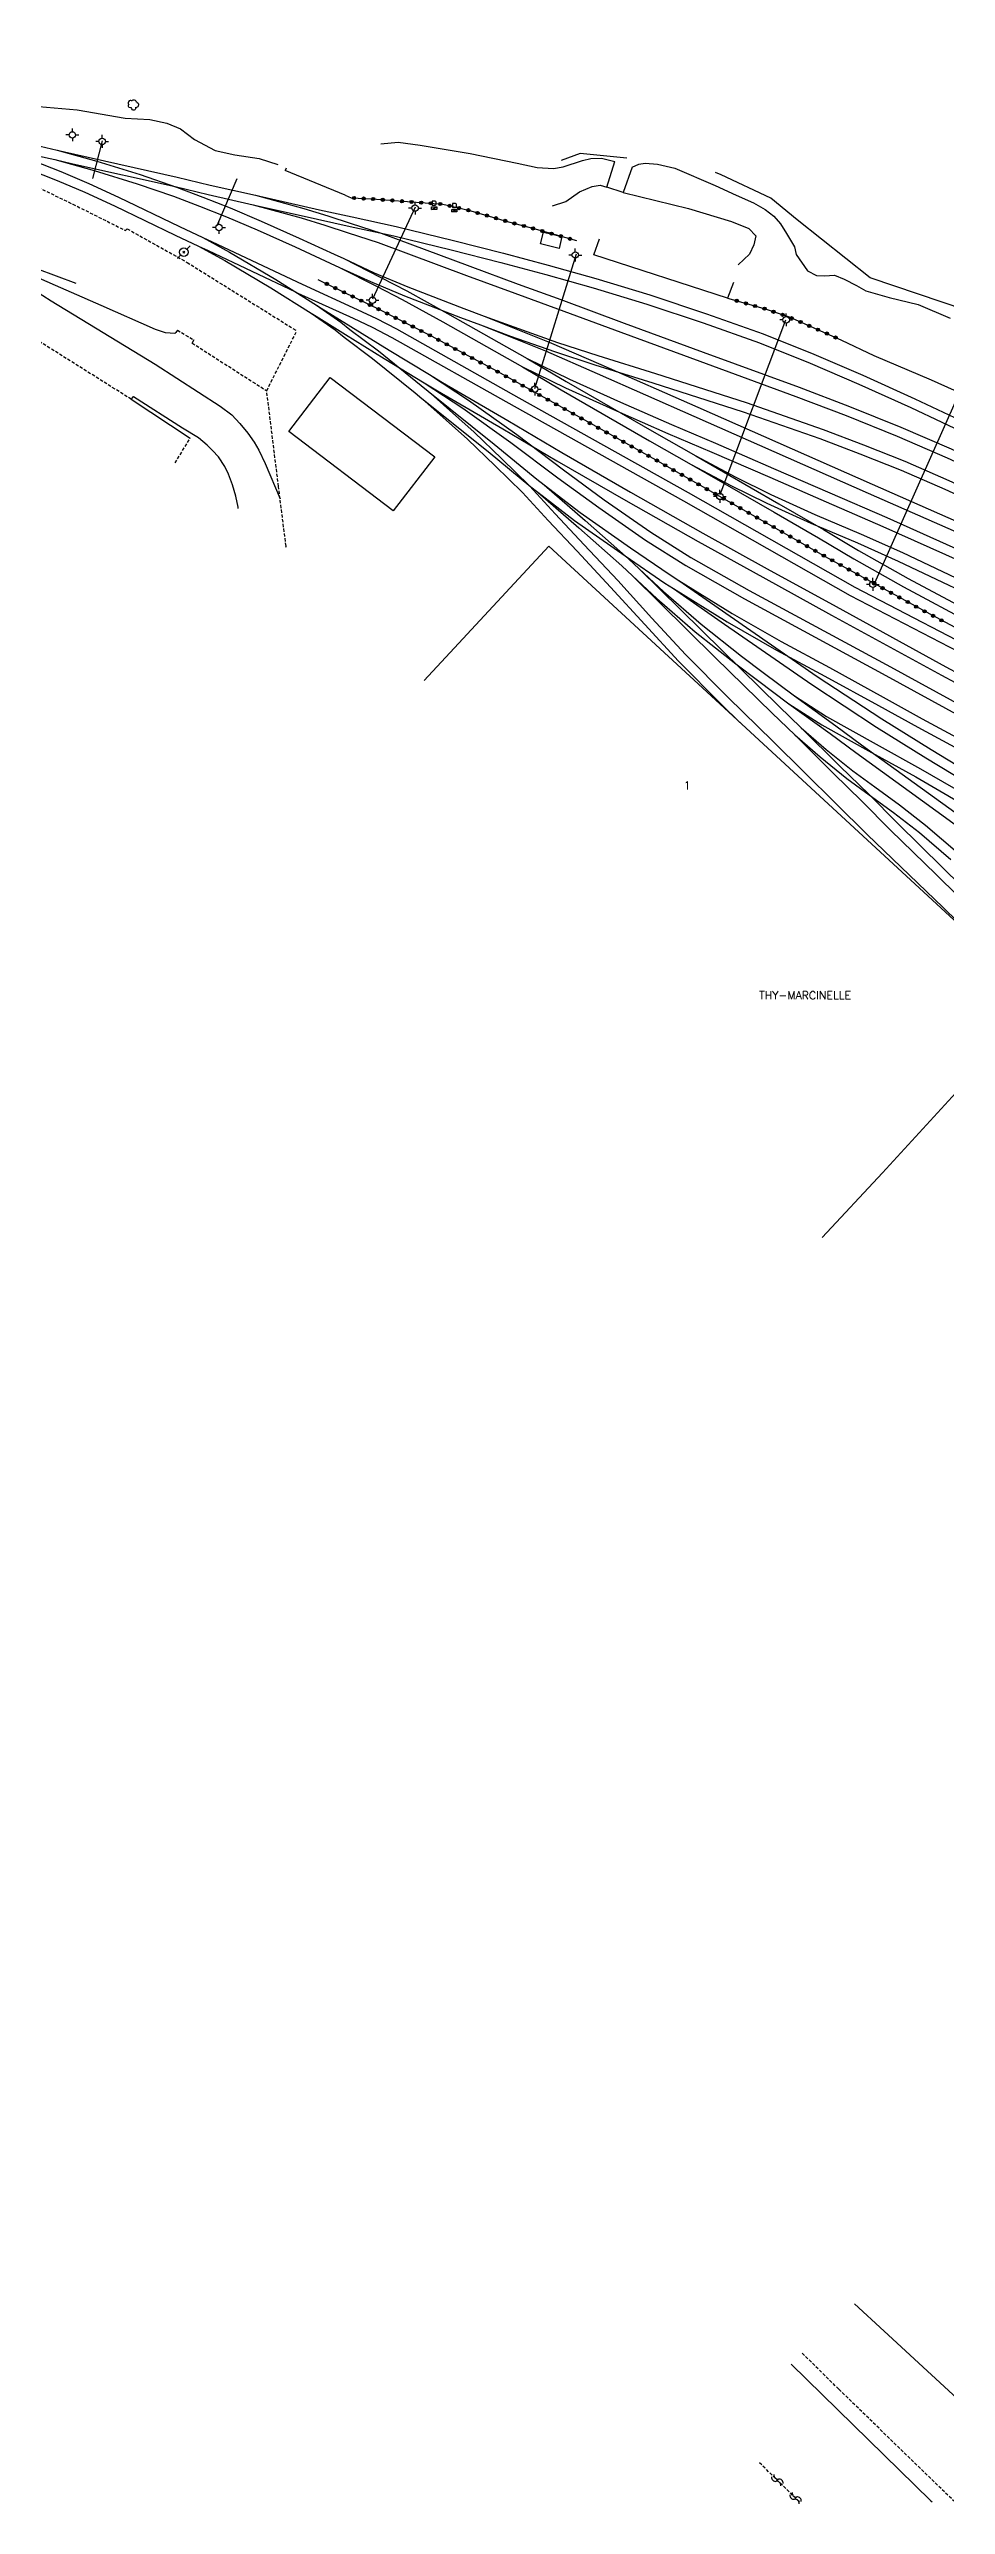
# Model space of a CAD drawing. Header units: millimetres. Extents: x 154000 to 155000, y 122000 to 122597.
# Drawn here: x 154211 to 154351.1, y 121999.5 to 122383.1 of the extents above; entities that cross this region are included whole.
import ezdxf
from ezdxf.enums import TextEntityAlignment as Align

# ---------------------------------------------------------------- set-up
doc = ezdxf.new("R2010")
doc.units = ezdxf.units.MM
doc.linetypes.add('DASHED', pattern=[0.75, 0.5, -0.25])
doc.layers.get('0').update_dxf_attribs({"linetype": 'CONTINUOUS'})
for name, color, linetype in [('W0017', 7, 'CONTINUOUS'), ('W0101', 7, 'CONTINUOUS'), ('W0104', 1, 'CONTINUOUS'), ('W0105', 7, 'CONTINUOUS'), ('W0112', 1, 'DASHED'), ('W0120', 7, 'CONTINUOUS'), ('W0211', 2, 'CONTINUOUS'), ('W0214', 2, 'CONTINUOUS'), ('W0300', 7, 'CONTINUOUS'), ('W0322', 7, 'CONTINUOUS'), ('W0323', 7, 'CONTINUOUS'), ('W0438', 7, 'CONTINUOUS'), ('W0439', 7, 'CONTINUOUS'), ('W0473', 7, 'CONTINUOUS'), ('W0500', 5, 'DASHED'), ('W0511', 5, 'CONTINUOUS'), ('W0610', 7, 'CONTINUOUS'), ('W0611', 7, 'CONTINUOUS'), ('W0700', 7, 'CONTINUOUS'), ('W0984', 7, 'CONTINUOUS'), ('W0991', 7, 'CONTINUOUS')]:
    doc.layers.add(name, color=color, linetype=linetype)
doc.styles.get("Standard").update_dxf_attribs({"font": 'romans.shx', "width": 0.85})

# ---------------------------------------------------------------- blocks, each defined once
blk = doc.blocks.new('T610')
for p, q in [((-0.500001, 0), (-1.000002, 0)), ((0, 0.500001), (0, 1.000002)), ((0.500001, 0), (1.000002, 0)), ((0, -0.500001), (0, -1.000002))]:
    blk.add_line(p, q)
blk.add_ellipse((0, 0), major_axis=(-0.353554, 0.353554), ratio=1, start_param=3.926990817, end_param=10.2101761242)
blk = doc.blocks.new('T300')
for p, q in [((-0.8, 0.51), (-0.86, 0.34)), ((-0.86, 0.34), (-0.86, 0.17)), ((-0.86, 0.17), (-0.74, 0.06)), ((-0.69, 0.63), (-0.8, 0.51)), ((-0.8, -0.06), (-0.74, 0.06)), ((-0.74, 0.06), (-0.69, 0.11)), ((-0.57, 0.69), (-0.69, 0.63)), ((-0.46, 0.69), (-0.57, 0.69)), ((-0.29, 0.63), (-0.46, 0.69)), ((-0.29, 0.63), (-0.17, 0.74)), ((-0.23, 0.57), (-0.29, 0.63)), ((-0.17, 0.74), (-0.06, 0.8)), ((-0.06, 0.8), (0.06, 0.8)), ((0.06, 0.8), (0.23, 0.74)), ((0.23, 0.74), (0.34, 0.63)), ((0.34, 0.63), (0.4, 0.51)), ((0.46, 0.46), (0.34, 0.46)), ((0.4, 0.51), (0.4, 0.46)), ((0.57, 0.4), (0.46, 0.46)), ((0.57, 0.4), (0.69, 0.29)), ((0.69, 0.29), (0.74, 0.17)), ((0.74, 0.06), (0.69, -0.17)), ((0.74, 0.17), (0.74, 0.06)), ((-0.8, -0.17), (-0.8, -0.06)), ((-0.8, -0.23), (-0.8, -0.17)), ((-0.74, -0.34), (-0.8, -0.23)), ((-0.69, -0.4), (-0.74, -0.34)), ((-0.51, -0.46), (-0.69, -0.4)), ((-0.4, -0.46), (-0.51, -0.46)), ((-0.4, -0.46), (-0.34, -0.46)), ((-0.34, -0.46), (-0.34, -0.4)), ((-0.34, -0.51), (-0.34, -0.46)), ((-0.29, -0.63), (-0.34, -0.51)), ((-0.17, -0.74), (-0.29, -0.63)), ((-0.06, -0.8), (-0.17, -0.74)), ((0.06, -0.8), (-0.06, -0.8)), ((0.17, -0.74), (0.06, -0.8)), ((0.23, -0.69), (0.17, -0.74)), ((0.29, -0.46), (0.23, -0.46)), ((0.29, -0.63), (0.23, -0.69)), ((0.46, -0.4), (0.29, -0.46)), ((0.34, -0.51), (0.29, -0.63)), ((0.34, -0.51), (0.34, -0.46)), ((0.57, -0.34), (0.46, -0.4)), ((0.63, -0.29), (0.57, -0.34)), ((0.69, -0.17), (0.63, -0.29))]:
    blk.add_line(p, q)
blk = doc.blocks.new('T473')
for p, q in [((-0.166667, 0.166667), (0.166667, -0.166667)), ((-0.166667, -0.166667), (0.166667, 0.166667)), ((0.500001, 0.500001), (1.000002, 1.000002)), ((-1.000002, -1.000002), (-0.500001, -0.500001))]:
    blk.add_line(p, q)
blk.add_ellipse((0, 0), major_axis=(0.471405, 0.471405), ratio=1, start_param=5.4977871438, end_param=11.780972451)
blk = doc.blocks.new('T438')
for p, q in [((-0.4, 0.2), (0.4, 0.2)), ((-0.4, -0.2), (-0.4, 0.2)), ((0.15, 1.1), (-0.3, 1.1)), ((-0.3, 1.1), (-0.3, 0.5)), ((-0.3, 0.5), (0.15, 0.5)), ((0.3, 0.65), (0.3, 0.95)), ((0.4, 0.2), (0.4, -0.2))]:
    blk.add_line(p, q)
at = {"flags": 128}
for points in [[(-0.4, -0.2), (0.4, 0.2)], [(0.4, -0.2), (-0.4, -0.2)]]:
    blk.add_lwpolyline(points, dxfattribs=at)
for centre, major_axis, start_param, end_param in [((0.15, 0.95), (0.106, -0.106), 0.785398, 2.356194), ((0.15, 0.65), (0.106, 0.106), 3.926991, 5.497787)]:
    blk.add_ellipse(centre, major_axis=major_axis, ratio=1, start_param=start_param, end_param=end_param)
blk = doc.blocks.new('t323o')
at = {"color": 0, "linetype": 'Continuous'}
for radius in [0.25, 0.15]:
    blk.add_circle((0, 0), radius, dxfattribs=at)
blk = doc.blocks.new('t322o')
at = {"color": 0, "linetype": 'Continuous'}
for radius in [0.25, 0.15]:
    blk.add_circle((0, 0), radius, dxfattribs=at)
blk = doc.blocks.new('t500o')
at = {"color": 0, "linetype": 'Continuous'}
for centre, start, end in [((-0.5, 0.625), 216.8699, 323.1301), ((0.5, -0.125), 36.8699, 143.1301), ((0.5, -0.625), 36.8699, 143.1301), ((-0.5, 0.125), 216.8699, 323.1301)]:
    blk.add_arc(centre, 0.625, start, end, dxfattribs=at)

msp = doc.modelspace()

# ---------------------------------------------------------------- linework, layer by layer
at = {"layer": 'W0017'}
for points in [[(154301.28, 122366.08), (154293.99, 122366.78), (154291.05, 122365.73)], [(154358.37, 122352.39), (154357.92, 122341.09), (154339.3, 122347.37), (154327.9, 122356.43), (154323.76, 122359.82), (154316.03, 122363.46), (154315.16, 122363.86)], [(154215.27, 122346.52), (154206.03, 122349.94), (154204.84, 122347.99), (154208.75, 122345.47), (154211.35, 122343.79), (154227.58, 122333.89), (154237.76, 122327.32), (154239.59, 122326), (154240.83, 122324.62), (154242.06, 122323.13), (154243.07, 122321.74), (154243.82, 122320.48), (154244.78, 122318.37), (154247.11, 122312.88)], [(154240.58, 122311.37), (154240.56, 122311.58), (154240.21, 122313.31), (154239.7, 122315.06), (154239.07, 122316.71), (154238.49, 122317.93), (154237.48, 122319.43), (154236.58, 122320.41), (154235.71, 122321.24), (154234.37, 122322.39), (154231.86, 122323.9), (154224.23, 122328.78), (154224.14, 122328.87), (154223.87, 122328.42)]]:
    msp.add_lwpolyline(points, dxfattribs=at)
at = {"layer": 'W0101'}
for points in [[(154331.78, 122197.48), (154341.23, 122207.6), (154353.83, 122221.33), (154355.16, 122222.78), (154358.73, 122226.68), (154360.2, 122228.27), (154365.98, 122234.57), (154315.13, 122281.45), (154289.08, 122305.46), (154269.6, 122284.51)], [(154336.85, 122030.97), (154341.47, 122026.69), (154370.37, 122000)]]:
    msp.add_lwpolyline(points, dxfattribs=at)
at = {"layer": 'W0104'}
msp.add_lwpolyline([(154317.93, 122346.68), (154317.93, 122346.68), (154317.02, 122344.21), (154296.15, 122350.96), (154297.01, 122353.49)], dxfattribs=at)
msp.add_lwpolyline([(154254.96, 122331.83), (154271.28, 122319.44), (154264.8, 122310.99), (154248.48, 122323.36)], close=True, dxfattribs=at)
at = {"layer": 'W0105'}
msp.add_lwpolyline([(154302.13, 122364.69), (154300.7, 122360.7), (154298.14, 122361.56), (154299.39, 122365.55)], dxfattribs=at)
at = {"layer": 'W0112'}
for points in [[(154195.63, 122367.1), (154198.49, 122365.94), (154204.61, 122363.45), (154209.3, 122361.52), (154214.73, 122358.9), (154222.98, 122354.77), (154223.23, 122355.05), (154232.58, 122349.8), (154249.73, 122339.11)], [(154248.07, 122364.5), (154247.91, 122364.13)], [(154223.87, 122328.42), (154199.47, 122343.75), (154190.89, 122349.14), (154189.82, 122349.81), (154182.25, 122350.77)], [(154231.08, 122339.22), (154233.62, 122337.68), (154233.35, 122337.21), (154245.02, 122329.75), (154249.73, 122339.11)], [(154248.02, 122305.34), (154248.04, 122305.48), (154247.11, 122312.88), (154246.87, 122314.81), (154245.02, 122329.75)], [(154230.72, 122318.47), (154233.08, 122322.34)], [(154352.52, 122000), (154334.39, 122017.62), (154328.6, 122023.32)]]:
    msp.add_lwpolyline(points, dxfattribs=at)
at = {"layer": 'W0120'}
for points in [[(154257.26, 122360.29), (154247.91, 122364.13)], [(154223.87, 122328.42), (154233.08, 122322.34)]]:
    msp.add_lwpolyline(points, dxfattribs=at)
at = {"layer": 'W0211'}
for points in [[(154155.22, 122383.11), (154159.96, 122382.3), (154166.85, 122381.55), (154177.62, 122380.27), (154184.44, 122379.13), (154188.6, 122378.34), (154192.82, 122377.43), (154195.73, 122376.83), (154198.08, 122375.98), (154201.34, 122375.2), (154207.02, 122374.35), (154215.42, 122373.61), (154222.89, 122372.31), (154226.78, 122372.12), (154229.42, 122371.53), (154231.57, 122370.66), (154233.75, 122368.98), (154236.97, 122367.26), (154240.03, 122366.61), (154243.85, 122366.04), (154246.74, 122365.11)], [(154289.66, 122358.64), (154291.77, 122359.32), (154293.91, 122360.83), (154295.85, 122361.67), (154297.1, 122361.85), (154298.14, 122361.56)], [(154300.7, 122360.7), (154310.92, 122358.24), (154317.63, 122356.16), (154320.35, 122355.11), (154321.46, 122353.92), (154321.14, 122352.56), (154320.43, 122351.09), (154318.69, 122349.44)], [(154231.08, 122339.22), (154230.83, 122338.83), (154230.65, 122338.71), (154229.22, 122338.79), (154227.63, 122339.29), (154219.15, 122343.04), (154209.08, 122347.48), (154207.17, 122348.14)], [(154334.8, 122337.67), (154339.86, 122335.25), (154348.84, 122331.47), (154356.03, 122328.25), (154366.83, 122323.7), (154375.41, 122320.3), (154381.75, 122317.57), (154389.84, 122313.78), (154399.67, 122309.32), (154406.48, 122305.83), (154410.57, 122304.21)]]:
    msp.add_lwpolyline(points, dxfattribs=at)
at = {"layer": 'W0214'}
for points in [[(154262.83, 122368.32), (154265.55, 122368.58), (154269.02, 122368.1), (154276.8, 122366.82), (154284.15, 122365.29), (154287.27, 122364.6), (154289.82, 122364.47), (154291.33, 122364.72), (154294.35, 122365.69), (154295.67, 122366.03), (154297.32, 122366.07), (154299.39, 122365.55)], [(154302.13, 122364.69), (154303.16, 122365.15), (154304.15, 122365.3), (154306.07, 122365.15), (154308.77, 122364.54), (154315.1, 122361.81), (154318.38, 122360.32), (154321.09, 122359.08), (154322.89, 122358.07), (154324.27, 122357), (154325.31, 122355.8), (154326.24, 122354.29), (154327.49, 122352.23), (154327.75, 122351.05), (154329.49, 122348.49), (154330.92, 122347.76), (154332.16, 122347.7), (154333.72, 122347.79), (154335.26, 122347.19), (154337.15, 122346.2), (154338.6, 122345.33), (154342.26, 122344.29), (154346.79, 122343.23), (154351.82, 122341.08)]]:
    msp.add_lwpolyline(points, dxfattribs=at)
at = {"layer": 'W0322'}
for points in [[(154257.26, 122360.29), (154258.24, 122359.87), (154261.52, 122359.7), (154272.53, 122358.88), (154276.56, 122357.93), (154282.82, 122356.12), (154286.74, 122355.08), (154293.43, 122353.2)], [(154317.02, 122344.21), (154322.88, 122342.54), (154326.63, 122341.27), (154334.8, 122337.67)]]:
    msp.add_lwpolyline(points, dxfattribs=at)
at = {"layer": 'W0323'}
msp.add_lwpolyline([(154428.28, 122255.08), (154403.69, 122266.4), (154383.07, 122276.86), (154364.75, 122286.28), (154348.1, 122295.14), (154332.81, 122303.57), (154305.38, 122319.19), (154294.34, 122325.35), (154281.07, 122332.74), (154270.75, 122338.29), (154262.81, 122342.34), (154253.06, 122347.09)], dxfattribs=at)
at = {"layer": 'W0439'}
msp.add_lwpolyline([(154288.27, 122354.53), (154291.12, 122353.83), (154290.74, 122351.97), (154287.81, 122352.67)], close=True, dxfattribs=at)
at = {"layer": 'W0500'}
msp.add_lwpolyline([(154328.26, 122000), (154321.94, 122006.2)], dxfattribs=at)
at = {"layer": 'W0511'}
msp.add_lwpolyline([(154326.98, 122021.52), (154348.71, 122000.24), (154348.97, 122000)], dxfattribs=at)
at = {"layer": 'W0611'}
for points in [[(154219.32, 122368.76), (154217.83, 122362.91)], [(154240.35, 122362.87), (154237.24, 122355.51)], [(154268.22, 122358.44), (154261.57, 122344.05)], [(154286.89, 122330.08), (154293.4, 122351.14)], [(154315.89, 122313.52), (154326.15, 122340.83)], [(154352.99, 122328.88), (154339.96, 122299.71)]]:
    msp.add_lwpolyline(points, dxfattribs=at)
at = {"layer": 'W0700'}
for points in [[(154184.47, 122373.61), (154188.78, 122372.37), (154196.48, 122370), (154201.05, 122368.48), (154205.82, 122366.77), (154212.87, 122363.99), (154217.25, 122362.12), (154221.87, 122359.98), (154231.38, 122355.39), (154235.03, 122353.7), (154236.5, 122353.01), (154250.54, 122346.38), (154259.14, 122342.44)], [(154184.09, 122372.15), (154188.35, 122370.92), (154196.02, 122368.57), (154200.55, 122367.06), (154205.29, 122365.35), (154212.3, 122362.6), (154216.63, 122360.74), (154221.23, 122358.61), (154230.73, 122354.03), (154234.35, 122352.35), (154235.86, 122351.65), (154249.52, 122345.2), (154249.9, 122345.01), (154258.51, 122341.07)], [(154209.29, 122366.46), (154211.92, 122365.86), (154214.73, 122365.21), (154230.71, 122361.63), (154235.87, 122360.4), (154242.92, 122358.81), (154252.95, 122356.55), (154258.08, 122355.42)], [(154209.63, 122367.93), (154212.29, 122367.32), (154215.06, 122366.68), (154231.05, 122363.1), (154236.21, 122361.87), (154243.29, 122360.28), (154253.28, 122358.02), (154258.4, 122356.9)], [(154211.92, 122365.86), (154218.05, 122364.16), (154224.77, 122362.07), (154230.44, 122360.15), (154234.52, 122358.6), (154238.76, 122356.93), (154243.55, 122354.87), (154249.45, 122352.22), (154254.92, 122349.7), (154256.4, 122349.02), (154261.22, 122346.8), (154266.54, 122344.58)], [(154212.29, 122367.32), (154218.47, 122365.61), (154225.23, 122363.51), (154230.95, 122361.57), (154235.07, 122360), (154239.34, 122358.32), (154244.16, 122356.25), (154250.08, 122353.6), (154255.55, 122351.07), (154257.05, 122350.38), (154261.82, 122348.18), (154267.09, 122345.99)], [(154242.92, 122358.81), (154250.39, 122356.75), (154254.1, 122355.62), (154257.76, 122354.43)], [(154243.29, 122360.28), (154250.81, 122358.2), (154254.55, 122357.06), (154258.23, 122355.86)], [(154257.76, 122354.43), (154262.42, 122352.91), (154276.22, 122347.77), (154283.77, 122344.99), (154290.44, 122342.56), (154300.33, 122338.9), (154312.7, 122334.38), (154327.7, 122328.87), (154335.53, 122325.88), (154343.52, 122322.67), (154351.34, 122319.28), (154362.04, 122314.3), (154384.01, 122303.84), (154419.65, 122287.09), (154432.9, 122280.81), (154444.43, 122275.32), (154456.44, 122269.68), (154473.16, 122261.78)], [(154258.08, 122355.42), (154264.91, 122353.94), (154273.84, 122351.76), (154281.62, 122349.8), (154288.61, 122347.92), (154296.03, 122345.84), (154304.43, 122343.27), (154313.22, 122340.35), (154322.03, 122337.23), (154329.91, 122334.07), (154337.53, 122330.79), (154345.63, 122327.11), (154355.36, 122322.55), (154380.44, 122310.59), (154430.67, 122286.81), (154460.17, 122272.91), (154475.43, 122265.66)], [(154258.23, 122355.86), (154262.92, 122354.34), (154276.75, 122349.19), (154284.29, 122346.41), (154290.96, 122343.98), (154300.85, 122340.32), (154313.22, 122335.8), (154328.23, 122330.29), (154336.08, 122327.29), (154344.11, 122324.06), (154351.96, 122320.66), (154362.68, 122315.67), (154384.66, 122305.21), (154420.29, 122288.45), (154433.55, 122282.17), (154445.07, 122276.68), (154457.08, 122271.04), (154473.8, 122263.15)], [(154258.4, 122356.9), (154265.25, 122355.41), (154274.21, 122353.23), (154282, 122351.26), (154289.01, 122349.38), (154296.45, 122347.28), (154304.89, 122344.71), (154313.71, 122341.78), (154322.56, 122338.64), (154330.49, 122335.46), (154338.14, 122332.17), (154346.27, 122328.49), (154356, 122323.91), (154381.09, 122311.95), (154431.31, 122288.18), (154460.81, 122274.28), (154476.08, 122267.02)], [(154234.35, 122352.35), (154238.47, 122350.07), (154245.65, 122345.82), (154251.97, 122341.87), (154252.73, 122341.39), (154257.36, 122338.51)], [(154235.03, 122353.7), (154239.22, 122351.38), (154246.44, 122347.11), (154252.81, 122343.13), (154253.53, 122342.67), (154258.15, 122339.79)], [(154257.05, 122350.38), (154262.88, 122347.44), (154266.91, 122345.33), (154273.27, 122341.84), (154285.71, 122334.8), (154292.33, 122331.55), (154300.3, 122327.99), (154308.28, 122324.48), (154315.14, 122321.57), (154324.21, 122317.61), (154333.02, 122313.8), (154341.91, 122309.95), (154361.51, 122301.17), (154371.96, 122296.26), (154383.84, 122290.68), (154422.86, 122272.28), (154438.82, 122264.7)], [(154256.4, 122349.02), (154262.18, 122346.1), (154266.2, 122344), (154272.54, 122340.52), (154285.01, 122333.46), (154291.69, 122330.19), (154299.69, 122326.6), (154307.68, 122323.09), (154314.54, 122320.18), (154323.61, 122316.23), (154332.42, 122312.42), (154341.3, 122308.57), (154360.88, 122299.8), (154371.32, 122294.9), (154383.19, 122289.32), (154422.22, 122270.92), (154438.17, 122263.33)], [(154252.81, 122343.13), (154256.6, 122340.46), (154258, 122339.34)], [(154266.54, 122344.58), (154275.28, 122341.18), (154278.44, 122340.02), (154283.11, 122338.29), (154289.97, 122335.88), (154296.29, 122333.81), (154305.33, 122330.98), (154319.44, 122326.46), (154331.45, 122322.29), (154337.7, 122319.88), (154344.13, 122317.33), (154350.95, 122314.37), (154363.68, 122308.54), (154395.25, 122293.63), (154410.83, 122286.33), (154442.2, 122271.43), (154458.61, 122263.69)], [(154267.09, 122345.99), (154275.82, 122342.6), (154278.99, 122341.42), (154283.62, 122339.71), (154290.45, 122337.31), (154296.76, 122335.25), (154305.79, 122332.42), (154319.92, 122327.89), (154331.97, 122323.71), (154338.25, 122321.29), (154344.71, 122318.73), (154351.57, 122315.75), (154364.31, 122309.91), (154395.89, 122294.99), (154411.48, 122287.7), (154442.85, 122272.8), (154459.26, 122265.06)], [(154251.97, 122341.87), (154255.7, 122339.25), (154257.1, 122338.13)], [(154258, 122339.34), (154262.49, 122335.97), (154269.15, 122330.58), (154270.26, 122329.7), (154280.57, 122321.43), (154287.24, 122315.92), (154288.35, 122315.06), (154294, 122310.72), (154301.88, 122305.22), (154308.07, 122300.98), (154309.42, 122300.13), (154317.75, 122294.94), (154325.42, 122290.57), (154332.95, 122286.51), (154341.31, 122281.91), (154347.45, 122278.5)], [(154258.15, 122339.79), (154264.14, 122336.07), (154270.45, 122332.28), (154272.49, 122331.06), (154282.68, 122325.1), (154291.14, 122320.1), (154301.86, 122313.92), (154313.18, 122307.5), (154323.23, 122301.95), (154333.99, 122296.04), (154351.14, 122286.65), (154359.68, 122282.06), (154367.62, 122277.92), (154376.48, 122273.21), (154383.78, 122269.49), (154393.44, 122264.61), (154405.24, 122258.95)], [(154258.51, 122341.07), (154261.5, 122339.68), (154264.57, 122338.07), (154283.7, 122327.34), (154310.12, 122312.54), (154336.19, 122297.76), (154358.67, 122286.09)], [(154259.14, 122342.44), (154262.17, 122341.03), (154265.29, 122339.4), (154284.43, 122328.66), (154310.86, 122313.86), (154336.91, 122299.09), (154359.37, 122287.43)], [(154278.44, 122340.02), (154288.58, 122335.96), (154296.65, 122332.45), (154311.76, 122325.79), (154338.98, 122313.76), (154380.61, 122295.46)], [(154278.99, 122341.42), (154289.16, 122337.36), (154297.25, 122333.83), (154312.37, 122327.17), (154339.59, 122315.14), (154381.22, 122296.84)], [(154257.1, 122338.13), (154261.56, 122334.78), (154268.2, 122329.41), (154269.28, 122328.54), (154279.61, 122320.25), (154286.3, 122314.74), (154287.4, 122313.89), (154293.1, 122309.5), (154301.02, 122303.98), (154307.24, 122299.71), (154308.6, 122298.87), (154316.98, 122293.64), (154324.69, 122289.25), (154332.23, 122285.18), (154340.58, 122280.59), (154346.73, 122277.19)], [(154257.36, 122338.51), (154263.35, 122334.78), (154269.65, 122331), (154271.72, 122329.76), (154281.91, 122323.8), (154290.37, 122318.8), (154301.11, 122312.61), (154312.45, 122306.18), (154322.51, 122300.63), (154333.27, 122294.71), (154350.42, 122285.32), (154358.97, 122280.73), (154366.91, 122276.58), (154375.78, 122271.87), (154383.1, 122268.14), (154392.77, 122263.26), (154404.58, 122257.59)], [(154269.65, 122331), (154275.69, 122327.05), (154283.18, 122321.69), (154290.5, 122316.16), (154296.89, 122311.5), (154304.22, 122306.41), (154310.48, 122302.43), (154319.65, 122297.24), (154341.74, 122285.29), (154353.28, 122279), (154363.55, 122273.48), (154374.23, 122267.8), (154386.02, 122261.82), (154396.89, 122256.57), (154411.41, 122249.68), (154429.71, 122241.06)], [(154270.45, 122332.28), (154276.54, 122328.3), (154284.08, 122322.9), (154291.4, 122317.38), (154297.77, 122312.73), (154305.05, 122307.67), (154311.26, 122303.73), (154320.38, 122298.56), (154342.46, 122286.62), (154354, 122280.33), (154364.26, 122274.81), (154374.93, 122269.14), (154386.69, 122263.18), (154397.55, 122257.93), (154412.05, 122251.05), (154430.36, 122242.43)], [(154285.01, 122333.46), (154291.02, 122329.87), (154304.83, 122321.95), (154311.32, 122318.23), (154317.54, 122314.97), (154323.14, 122312.2), (154330.03, 122309.05), (154337.31, 122305.98), (154343.7, 122303.12), (154360.4, 122295.2), (154373.84, 122288.85), (154383.2, 122284.41), (154394.47, 122279.13), (154405.39, 122273.95), (154425.12, 122264.63), (154435.82, 122259.54)], [(154285.71, 122334.8), (154291.79, 122331.17), (154305.58, 122323.26), (154312.05, 122319.56), (154318.23, 122316.31), (154323.79, 122313.56), (154330.64, 122310.43), (154337.92, 122307.36), (154344.33, 122304.49), (154361.04, 122296.57), (154374.48, 122290.21), (154383.85, 122285.77), (154395.12, 122280.49), (154406.03, 122275.32), (154425.77, 122266), (154436.47, 122260.91)], [(154269.28, 122328.54), (154276.4, 122322.18), (154280.71, 122318.04), (154284.98, 122313.87), (154288.99, 122309.5), (154293.53, 122304.67), (154298.76, 122299.09), (154304.09, 122293.23), (154309.38, 122287.5), (154316.07, 122280.75), (154318.94, 122277.93)], [(154270.26, 122329.7), (154277.42, 122323.28), (154281.77, 122319.12), (154286.06, 122314.92), (154290.1, 122310.53), (154294.63, 122305.7), (154299.86, 122300.11), (154305.2, 122294.25), (154310.47, 122288.55), (154317.13, 122281.82), (154324.1, 122275.01), (154338.84, 122260.43), (154350.73, 122249.04), (154357.46, 122242.43)], [(154312.05, 122319.56), (154325.04, 122312.08), (154332.01, 122308.07), (154337.5, 122304.82), (154345.24, 122300.43), (154356.08, 122294.63), (154366.5, 122289.09), (154378.37, 122282.94), (154390.44, 122276.86), (154400.85, 122271.67), (154409.09, 122267.69), (154420.17, 122262.45), (154431.66, 122256.95)], [(154311.32, 122318.23), (154324.28, 122310.78), (154331.25, 122306.76), (154336.74, 122303.52), (154344.51, 122299.1), (154355.37, 122293.29), (154365.8, 122287.76), (154377.68, 122281.6), (154389.76, 122275.51), (154400.19, 122270.32), (154408.44, 122266.33), (154419.53, 122261.09), (154431.01, 122255.58)], [(154287.4, 122313.89), (154293.77, 122308.35), (154300.53, 122302.39), (154302.19, 122300.84), (154305.99, 122297.28), (154311.95, 122292.12), (154318.3, 122287.08), (154321.69, 122284.52), (154326.6, 122280.87), (154331.73, 122277.59), (154339.5, 122273.23), (154346.43, 122269.43)], [(154288.35, 122315.06), (154294.77, 122309.49), (154301.54, 122303.5), (154303.22, 122301.93), (154307, 122298.4), (154312.91, 122293.28), (154319.22, 122288.28), (154322.6, 122285.73), (154327.46, 122282.11), (154332.5, 122278.89), (154340.23, 122274.55), (154347.14, 122270.71)], [(154302.19, 122300.84), (154315.11, 122288.11), (154323.98, 122279.4), (154327.51, 122276), (154331.49, 122272.58), (154335.68, 122269.21), (154339.14, 122266.64), (154342.97, 122263.88), (154347, 122260.74), (154351.9, 122256.52)], [(154303.22, 122301.93), (154316.17, 122289.19), (154325.04, 122280.48), (154328.52, 122277.12), (154332.45, 122273.74), (154336.6, 122270.4), (154340.03, 122267.86), (154343.88, 122265.09), (154347.96, 122261.91), (154352.92, 122257.64)], [(154308.6, 122298.87), (154316.57, 122293.29), (154330.18, 122283.89), (154340.29, 122277.23), (154348.01, 122272.42)], [(154309.42, 122300.13), (154317.43, 122294.53), (154331.02, 122285.14), (154341.1, 122278.5), (154348.81, 122273.7)], [(154327.46, 122282.11), (154333.93, 122277.42), (154337.95, 122274.46), (154352.53, 122263.91), (154358.81, 122259.28)], [(154326.6, 122280.87), (154333.04, 122276.2), (154337.05, 122273.24), (154351.64, 122262.69), (154357.95, 122258.04)], [(154347.45, 122278.5), (154361.53, 122270.93)], [(154327.51, 122276), (154333.56, 122269.98), (154338.02, 122265.66), (154342.49, 122261.14), (154349.62, 122254.17), (154366.59, 122237.5)], [(154328.52, 122277.12), (154334.62, 122271.06), (154339.08, 122266.73), (154343.55, 122262.21), (154350.68, 122255.24), (154367.65, 122238.58)], [(154346.73, 122277.19), (154360.81, 122269.6)], [(154348.81, 122273.7), (154359.69, 122267.12)], [(154347.14, 122270.71), (154357.47, 122264.75)], [(154348.01, 122272.42), (154358.93, 122265.81)], [(154346.43, 122269.43), (154356.7, 122263.45)]]:
    msp.add_lwpolyline(points, dxfattribs=at)

# ---------------------------------------------------------------- block references
at = {"layer": 'W0300'}
msp.add_blockref('T300', (154224.24, 122374.39), dxfattribs=at)
at = {"layer": 'W0322'}
for p, rotation in [((154258.67, 122359.85), 357.0348612267867), ((154260.17, 122359.77), 357.0348612267867), ((154261.67, 122359.69), 355.7657141586349), ((154263.16, 122359.58), 355.7657141586349), ((154264.66, 122359.47), 355.7657141586349), ((154266.16, 122359.35), 355.7657141586349), ((154267.65, 122359.24), 355.7657141586349), ((154269.15, 122359.13), 355.7657141586349), ((154270.64, 122359.02), 355.7657141586349), ((154272.14, 122358.91), 355.7657141586349), ((154273.61, 122358.63), 346.6722779972635), ((154275.07, 122358.28), 346.6722779972635), ((154276.53, 122357.94), 346.6722779972635), ((154277.97, 122357.52), 343.9156835480725), ((154279.41, 122357.11), 343.9156835480725), ((154280.85, 122356.69), 343.9156835480725), ((154282.29, 122356.28), 343.9156835480725), ((154283.74, 122355.88), 345.0531264725231), ((154285.19, 122355.49), 345.0531264725231), ((154286.64, 122355.1), 345.0531264725231), ((154288.08, 122354.7), 344.3250680451682), ((154289.53, 122354.29), 344.3250680451682), ((154290.97, 122353.89), 344.3250680451682), ((154292.41, 122353.48), 344.3250680451682), ((154318.46, 122343.8), 344.0494423172271), ((154319.9, 122343.39), 344.0494423172271), ((154321.34, 122342.98), 344.0494423172271), ((154322.78, 122342.57), 344.0494423172271), ((154324.21, 122342.09), 341.2723549774167), ((154325.63, 122341.61), 341.2723549774167), ((154327.03, 122341.09), 336.2688327873485), ((154328.41, 122340.49), 336.2688327873485), ((154329.78, 122339.88), 336.2688327873485), ((154331.15, 122339.28), 336.2688327873485), ((154332.53, 122338.68), 336.2688327873485), ((154333.9, 122338.07), 336.2688327873485)]:
    msp.add_blockref('t322o', p, dxfattribs=dict(at, rotation=rotation))
at = {"layer": 'W0323'}
for p, rotation in [((154254.41, 122346.44), 154.016108248345), ((154255.75, 122345.78), 154.016108248345), ((154257.1, 122345.12), 154.016108248345), ((154258.45, 122344.47), 154.016108248345), ((154259.8, 122343.81), 154.016108248345), ((154261.15, 122343.15), 154.016108248345), ((154262.5, 122342.49), 154.016108248345), ((154263.84, 122341.82), 152.9406355419013), ((154265.17, 122341.13), 152.9406355419013), ((154266.51, 122340.45), 152.9406355419013), ((154267.84, 122339.77), 152.9406355419013), ((154269.18, 122339.09), 152.9406355419013), ((154270.51, 122338.41), 152.9406355419013), ((154271.84, 122337.7), 151.7340052606007), ((154273.16, 122336.99), 151.7340052606007), ((154274.48, 122336.28), 151.7340052606007), ((154275.8, 122335.57), 151.7340052606007), ((154277.12, 122334.86), 151.7340052606007), ((154278.44, 122334.15), 151.7340052606007), ((154279.76, 122333.44), 151.7340052606007), ((154281.09, 122332.73), 150.8955403445241), ((154282.4, 122332), 150.8955403445241), ((154283.71, 122331.27), 150.8955403445241), ((154285.02, 122330.54), 150.8955403445241), ((154286.33, 122329.81), 150.8955403445241), ((154287.64, 122329.08), 150.8955403445241), ((154288.95, 122328.35), 150.8955403445241), ((154290.26, 122327.62), 150.8955403445241), ((154291.57, 122326.89), 150.8955403445241), ((154292.88, 122326.16), 150.8955403445241), ((154294.19, 122325.43), 150.8955403445241), ((154295.5, 122324.7), 150.8261298045775), ((154296.81, 122323.97), 150.8261298045775), ((154298.12, 122323.24), 150.8261298045775), ((154299.43, 122322.51), 150.8261298045775), ((154300.74, 122321.78), 150.8261298045775), ((154302.05, 122321.04), 150.8261298045775), ((154303.36, 122320.31), 150.8261298045775), ((154304.67, 122319.58), 150.8261298045775), ((154305.98, 122318.85), 150.346301959867), ((154307.28, 122318.1), 150.346301959867), ((154308.58, 122317.36), 150.346301959867), ((154309.89, 122316.62), 150.346301959867), ((154311.19, 122315.88), 150.346301959867), ((154312.49, 122315.13), 150.346301959867), ((154313.8, 122314.39), 150.346301959867), ((154315.1, 122313.65), 150.346301959867), ((154316.41, 122312.91), 150.346301959867), ((154317.71, 122312.17), 150.346301959867), ((154319.01, 122311.42), 150.346301959867), ((154320.32, 122310.68), 150.346301959867), ((154321.62, 122309.94), 150.346301959867), ((154322.92, 122309.2), 150.346301959867), ((154324.23, 122308.46), 150.346301959867), ((154325.53, 122307.71), 150.346301959867), ((154326.83, 122306.97), 150.346301959867), ((154328.14, 122306.23), 150.346301959867), ((154329.44, 122305.49), 150.346301959867), ((154330.74, 122304.75), 150.346301959867), ((154332.05, 122304), 150.346301959867), ((154333.36, 122303.27), 151.1200562366824), ((154334.67, 122302.54), 151.1200562366824), ((154335.98, 122301.82), 151.1200562366824), ((154337.3, 122301.09), 151.1200562366824), ((154338.61, 122300.37), 151.1200562366824), ((154339.92, 122299.65), 151.1200562366824), ((154341.24, 122298.92), 151.1200562366824), ((154342.55, 122298.2), 151.1200562366824), ((154343.86, 122297.47), 151.1200562366824), ((154345.18, 122296.75), 151.1200562366824), ((154346.49, 122296.02), 151.1200562366824), ((154347.8, 122295.3), 151.1200562366824), ((154349.13, 122294.59), 151.9891682929837), ((154350.45, 122293.89), 151.9891682929837)]:
    msp.add_blockref('t323o', p, dxfattribs=dict(at, rotation=rotation))
at = {"layer": 'W0438'}
for p in [(154271.19, 122358.26), (154274.35, 122357.88)]:
    msp.add_blockref('T438', p, dxfattribs=at)
at = {"layer": 'W0473'}
msp.add_blockref('T473', (154232.08, 122351.4), dxfattribs=at)
at = {"layer": 'W0500', "rotation": 135.5388464003302}
for p in [(154324.8, 122003.4), (154327.65, 122000.6)]:
    msp.add_blockref('t500o', p, dxfattribs=at)
at = {"layer": 'W0610'}
for p in [(154214.66, 122369.71), (154219.32, 122368.7), (154268.2, 122358.28), (154237.57, 122355.25), (154293.23, 122350.95), (154261.55, 122343.89), (154326.18, 122340.83), (154286.89, 122330), (154315.83, 122313.25), (154339.73, 122299.51)]:
    msp.add_blockref('T610', p, dxfattribs=at)

# ---------------------------------------------------------------- texts
at = {"layer": 'W0984'}
msp.add_text('THY-MARCINELLE', height=1.25, dxfattribs=at).set_placement((154329.15, 122235.32), align=Align.MIDDLE_CENTER)
at = {"layer": 'W0991'}
msp.add_text('1', height=1.25, dxfattribs=at).set_placement((154310.7, 122268.11), align=Align.MIDDLE_CENTER)

doc.saveas('drawing.dxf')
